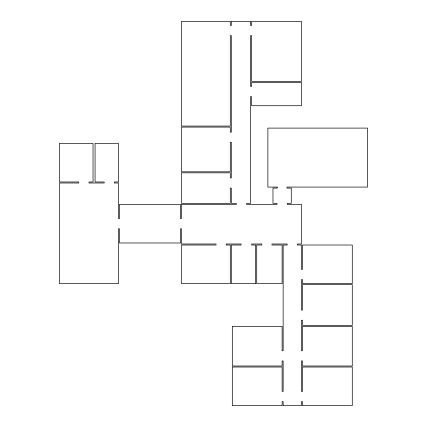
<?xml version="1.0" encoding="UTF-8"?>
<svg xmlns="http://www.w3.org/2000/svg" width="427" height="427" viewBox="0 0 427 427"><rect width="100%" height="100%" fill="white"/><g stroke="black" fill="none" stroke-linecap="round" stroke-linejoin="round"><path stroke-width="0.64" d="M277.256 187.069L277.246 188.083L272.976 188.083L272.976 203.332L277.022 203.332L277.022 204.352L246.528 204.352L246.528 203.332L250.606 203.332L250.606 96.587L251.626 96.587L251.626 105.736L301.441 105.736L301.441 82.352L251.626 82.352L251.626 86.425L250.606 86.425L250.606 35.585L251.626 35.585L251.626 81.333L301.441 81.333L301.441 21.35L251.626 21.35L251.626 25.423L250.606 25.423L250.606 21.35L231.29 21.35L231.29 25.423L230.276 25.423L230.276 21.35L181.475 21.35L181.475 126.066L230.276 126.066L230.276 35.606L231.29 35.606L231.29 132.173L230.276 132.173L230.276 127.086L181.475 127.086L181.475 171.814L230.276 171.814L230.276 142.34L231.29 142.34L231.29 177.926L230.276 177.926L230.276 172.834L181.475 172.834L181.475 203.332L230.276 203.332L230.276 188.083L231.29 188.083L231.29 203.332L236.361 203.332L236.361 204.352L181.475 204.352L181.475 218.581L180.461 218.581L180.461 204.352L119.459 204.352L119.459 218.592L118.439 218.592L118.439 183.002L114.335 183.002L114.335 181.982L118.439 181.982L118.439 143.349L95.061 143.349L95.061 181.982L104.188 181.982L104.188 183.002L88.96 183.002L88.96 181.982L93.027 181.982L93.027 143.349L59.476 143.349L59.476 181.982L78.765 181.982L78.765 183.002L59.476 183.002L59.476 283.651L118.439 283.651L118.439 228.76L119.459 228.76L119.459 242.984L180.461 242.984L180.461 228.776L181.475 228.776L181.475 243.998L216.046 243.998L216.046 245.018L181.475 245.018L181.475 283.651L230.276 283.651L230.276 245.018L226.214 245.018L226.214 243.998L241.1 243.998L241.1 245.018L231.29 245.018L231.29 283.651L255.693 283.651L255.693 245.018L251.626 245.018L251.626 243.998L261.783 243.998L261.783 245.018L256.707 245.018L256.707 283.651L282.124 283.651L282.124 245.018L271.956 245.018L271.956 243.998L287.195 243.998L287.195 245.018L283.144 245.018L283.144 350.743L282.124 350.743L282.124 326.351L232.309 326.351L232.309 365.998L282.124 365.998L282.124 360.922L283.144 360.922L283.144 391.42L282.124 391.42L282.124 367.017L232.309 367.017L232.309 405.65L282.124 405.65L282.124 401.593L283.144 401.593L283.144 405.65L301.441 405.65L301.441 401.604L302.46 401.604L302.46 405.65L352.275 405.65L352.275 367.017L302.46 367.017L302.46 391.436L301.441 391.436L301.441 360.916L302.46 360.916L302.46 365.998L352.275 365.998L352.275 326.351L302.46 326.351L302.46 350.754L301.441 350.754L301.441 320.255L302.46 320.255L302.46 325.331L352.275 325.331L352.275 284.665L302.46 284.665L302.46 310.093L301.441 310.093L301.441 279.589L302.46 279.589L302.46 283.651L352.275 283.651L352.275 245.018L302.46 245.018L302.46 269.421L301.441 269.421L301.441 245.018L297.379 245.018L297.379 243.998L301.441 243.998L301.441 204.352L287.216 204.352L287.216 203.332L291.273 203.332L291.273 188.083L286.944 188.083L286.944 187.069L367.524 187.069L367.524 128.1L267.889 128.1L267.889 187.069L277.256 187.069"/></g></svg>
